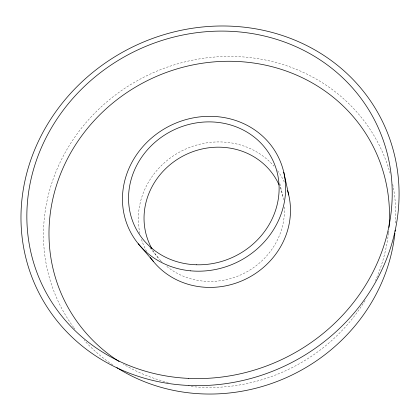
<?xml version="1.0" encoding="UTF-8"?>
<svg xmlns="http://www.w3.org/2000/svg" width="420" height="420" viewBox="0 0 420 420"><rect width="100%" height="100%" fill="white"/><g stroke="black" fill="none" stroke-linecap="round" stroke-linejoin="round"><path stroke-width="0.32" stroke-dasharray="2.1 1.58" d="M149.888 247.716L158.109 257.733M279.862 183.724L282.865 196.313M73.663 327.443A178.521 166.331 -26.4 0 1 146.89 75.673A178.521 166.331 -26.4 0 1 390.028 173.103M392.721 184.317A178.521 166.331 -26.4 0 1 395.608 224.416M112.655 364.901A178.521 166.331 -26.4 0 1 84.221 340.331M74.802 328.981A178.521 166.331 -26.4 0 1 74.041 327.957M388.458 233.147A172.526 160.703 -26.4 0 1 375.491 280.581M365.085 300.5A172.526 160.703 -26.4 0 1 189.787 386.363M168.32 382.531A172.526 160.703 -26.4 0 1 123.438 364.187M277.583 170.662A77.123 71.631 -26.4 0 1 284.629 182.784M146.638 251.438A77.123 71.631 -26.4 0 1 141.398 239.117M139.928 233.578A77.123 71.631 -26.4 0 1 182.196 150.696A77.123 71.631 -26.4 0 1 274.008 166.184M280.04 187.236A71.18 66.108 -26.4 0 1 283.563 199.831M284.356 207.008A71.18 66.108 -26.4 0 1 243.695 273.488A71.18 66.108 -26.4 0 1 166.126 265.829M162.136 262.164A71.18 66.108 -26.4 0 1 161.296 261.303M160.881 260.873A71.18 66.108 -26.4 0 1 152.959 250.467M388.694 231.205L388.526 232.507A172.526 160.703 -26.4 0 0 388.663 231.226"/><path stroke-width="0.63" d="M138.316 243.81L153.478 261.555M283.762 172.195L288.724 194.969M395.204 230.087A178.521 166.331 -26.4 0 1 395.084 231.352M394.889 233.242A178.521 166.331 -26.4 0 1 119.033 369.007M117.957 368.345A178.521 166.331 -26.4 0 1 116.886 367.668M119.059 361.478A172.526 160.703 -26.4 0 1 147.74 80.456A172.526 160.703 -26.4 0 1 389.014 227.383M287.553 190.601A77.123 71.631 -26.4 0 1 245.71 279.101A77.123 71.631 -26.4 0 1 150.365 257.439M152.061 248.934A71.18 66.108 -26.4 0 1 184.496 155.269A71.18 66.108 -26.4 0 1 279.121 185.057M188.932 385.466A191.966 176.715 -26.4 0 0 383.271 123.144A191.966 176.715 -26.4 0 0 57.871 108.854A191.966 176.715 -26.4 0 0 188.932 385.466M188.564 378.383A185.514 170.725 -26.4 0 0 377.186 125.428A185.514 170.725 -26.4 0 0 62.858 110.712A185.514 170.725 -26.4 0 0 188.564 378.383M190.517 270.821A82.887 76.031 -26.4 0 0 280.466 161.763A82.887 76.031 -26.4 0 0 141.12 148.68A82.887 76.031 -26.4 0 0 190.517 270.821M196.46 264.773A76.503 70.166 -26.4 0 0 272.407 159.437A76.503 70.166 -26.4 0 0 142.627 155.82A76.503 70.166 -26.4 0 0 196.46 264.773"/></g></svg>
